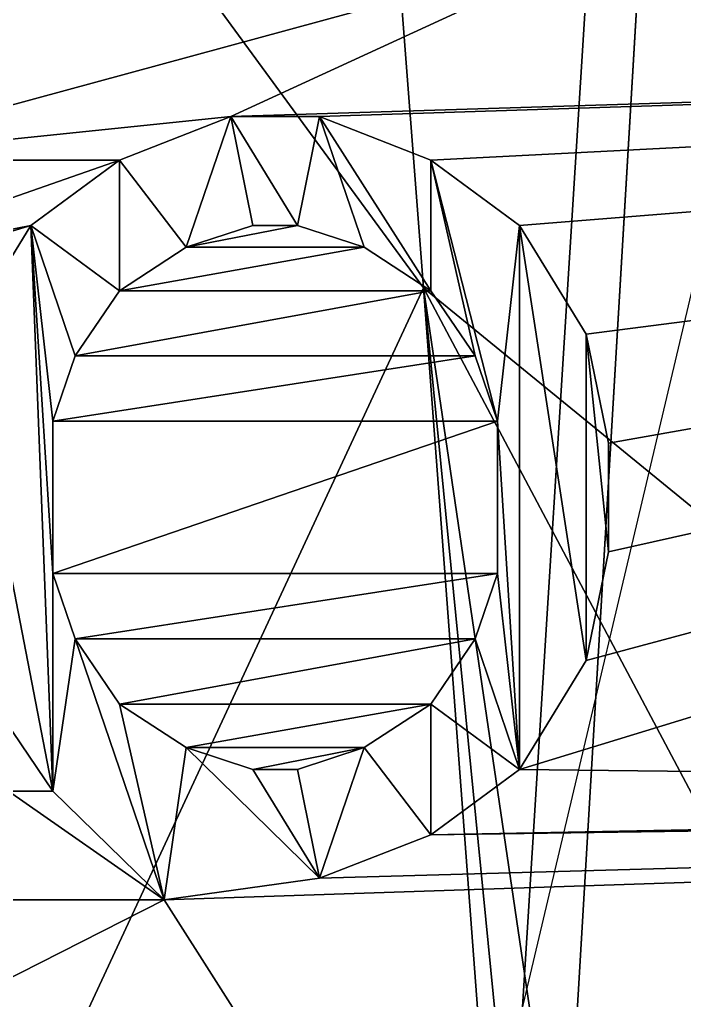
# Model space of a CAD drawing. Header units: millimetres. Extents: x -228 to 228, y -204 to 237.
# Drawn here: x 26.169 to 27.028, y 15.808 to 17.075 of the extents above; entities that cross this region are included whole.
import ezdxf

# ---------------------------------------------------------------- set-up
doc = ezdxf.new("R2010")
doc.units = ezdxf.units.MM
doc.header["$LTSCALE"] = 127.314815
for name, color, linetype in [('2409', 7, 'CONTINUOUS'), ('2574', 7, 'CONTINUOUS'), ('5003', 7, 'CONTINUOUS'), ('5004', 7, 'CONTINUOUS'), ('5322', 7, 'CONTINUOUS'), ('5554', 7, 'CONTINUOUS'), ('5555', 7, 'CONTINUOUS'), ('5556', 7, 'CONTINUOUS'), ('5557', 7, 'CONTINUOUS'), ('5558', 7, 'CONTINUOUS'), ('5559', 7, 'CONTINUOUS'), ('5560', 7, 'CONTINUOUS'), ('5561', 7, 'CONTINUOUS'), ('5562', 7, 'CONTINUOUS'), ('5563', 7, 'CONTINUOUS'), ('5564', 7, 'CONTINUOUS'), ('5565', 7, 'CONTINUOUS'), ('5566', 7, 'CONTINUOUS'), ('5567', 7, 'CONTINUOUS'), ('5568', 7, 'CONTINUOUS'), ('5572', 7, 'CONTINUOUS'), ('5573', 7, 'CONTINUOUS'), ('5584', 7, 'CONTINUOUS'), ('5585', 7, 'CONTINUOUS'), ('5586', 7, 'CONTINUOUS'), ('5587', 7, 'CONTINUOUS'), ('5588', 7, 'CONTINUOUS'), ('5589', 7, 'CONTINUOUS'), ('5590', 7, 'CONTINUOUS'), ('5591', 7, 'CONTINUOUS'), ('5592', 7, 'CONTINUOUS'), ('5593', 7, 'CONTINUOUS'), ('5594', 7, 'CONTINUOUS'), ('5595', 7, 'CONTINUOUS'), ('5596', 7, 'CONTINUOUS'), ('5597', 7, 'CONTINUOUS'), ('5598', 7, 'CONTINUOUS'), ('5599', 7, 'CONTINUOUS'), ('5600', 7, 'CONTINUOUS'), ('5601', 7, 'CONTINUOUS'), ('5602', 7, 'CONTINUOUS'), ('5603', 7, 'CONTINUOUS'), ('5710', 7, 'CONTINUOUS'), ('5711', 7, 'CONTINUOUS'), ('5712', 7, 'CONTINUOUS'), ('6193', 7, 'CONTINUOUS'), ('6251', 7, 'CONTINUOUS'), ('6301', 7, 'CONTINUOUS'), ('6307', 7, 'CONTINUOUS'), ('6309', 7, 'CONTINUOUS'), ('6312', 7, 'CONTINUOUS'), ('6333', 7, 'CONTINUOUS'), ('6336', 7, 'CONTINUOUS'), ('6337', 7, 'CONTINUOUS'), ('6339', 7, 'CONTINUOUS'), ('6340', 7, 'CONTINUOUS'), ('6341', 7, 'CONTINUOUS')]:
    doc.layers.add(name, color=color, linetype=linetype)

msp = doc.modelspace()

# ---------------------------------------------------------------- linework, layer by layer
at = {"layer": '2409', "color": 6, "linetype": 'Continuous'}
msp.add_3dface([(26.3583, 13.8518, 1060.7024), (23.8895, 17.7325, 1059.277), (29.3011, 26.2986, 1062.4014), (26.3583, 13.8518, 1060.7024)], dxfattribs=at)
at = {"layer": '2574', "color": 6, "linetype": 'Continuous'}
msp.add_3dface([(26.8691, 13, 1064.8501), (27.2301, 13, 1083.49), (29.149, 19.4796, 1066.0354), (26.8691, 13, 1064.8501)], dxfattribs=at)
at = {"layer": '5003', "color": 6, "linetype": 'Continuous'}
for points in [[(25.0534, 34.3321, 1039.01), (28.0565, 35.5761, 1039.01), (26, 2.7124, 1039.01), (25.0534, 34.3321, 1039.01)], [(28.0565, 35.5761, 1039.01), (26.5567, 0.7124, 1039.01), (26, 0.7124, 1039.01), (28.0565, 35.5761, 1039.01)], [(28.0565, 35.5761, 1039.01), (26, 0.7124, 1039.01), (26, 2.7124, 1039.01), (28.0565, 35.5761, 1039.01)], [(26.5651, 0.7513, 1039.01), (26.5567, 0.7124, 1039.01), (28.0565, 35.5761, 1039.01), (26.5651, 0.7513, 1039.01)], [(26.5705, 0.791, 1039.01), (26.5651, 0.7513, 1039.01), (28.0565, 35.5761, 1039.01), (26.5705, 0.791, 1039.01)], [(26.5901, 1, 1039.01), (26.5705, 0.791, 1039.01), (28.0565, 35.5761, 1039.01), (26.5901, 1, 1039.01)], [(28.6139, 1, 1039.01), (26.5901, 1, 1039.01), (28.0565, 35.5761, 1039.01), (28.6139, 1, 1039.01)]]:
    msp.add_3dface(points, dxfattribs=at)
at = {"layer": '5004', "color": 6, "linetype": 'Continuous'}
for points in [[(29.9258, 17.0584, 1041.01), (29.8891, 17.2383, 1041.01), (26.93, 17.175, 1041.01), (29.9258, 17.0584, 1041.01)], [(26.93, 17.175, 1041.01), (25.58, 17.175, 1041.01), (25.896, 16.8938, 1041.01), (26.93, 17.175, 1041.01)], [(26.93, 17.175, 1041.01), (25.896, 16.8938, 1041.01), (26.4417, 16.95, 1041.01), (26.93, 17.175, 1041.01)], [(29.9258, 17.0584, 1041.01), (26.93, 17.175, 1041.01), (26.4417, 16.95, 1041.01), (29.9258, 17.0584, 1041.01)], [(26.5566, 16.95, 1041.01), (29.9258, 17.0584, 1041.01), (26.4417, 16.95, 1041.01), (26.5566, 16.95, 1041.01)], [(26.7002, 16.8938, 1041.01), (29.9258, 17.0584, 1041.01), (26.5566, 16.95, 1041.01), (26.7002, 16.8938, 1041.01)], [(26.8151, 16.8094, 1041.01), (29.9258, 17.0584, 1041.01), (26.7002, 16.8938, 1041.01), (26.8151, 16.8094, 1041.01)], [(29.4945, 16.0759, 1041.01), (29.9258, 17.0584, 1041.01), (26.8151, 16.1063, 1041.01), (29.4945, 16.0759, 1041.01)], [(26.8151, 16.1063, 1041.01), (29.9258, 17.0584, 1041.01), (26.9013, 16.2469, 1041.01), (26.8151, 16.1063, 1041.01)], [(26.9013, 16.6687, 1041.01), (29.9258, 17.0584, 1041.01), (26.8151, 16.8094, 1041.01), (26.9013, 16.6687, 1041.01)], [(26.9013, 16.2469, 1041.01), (29.9258, 17.0584, 1041.01), (26.93, 16.3875, 1041.01), (26.9013, 16.2469, 1041.01)], [(26.93, 16.5281, 1041.01), (29.9258, 17.0584, 1041.01), (26.9013, 16.6687, 1041.01), (26.93, 16.5281, 1041.01)], [(26.93, 16.3875, 1041.01), (29.9258, 17.0584, 1041.01), (26.93, 16.5281, 1041.01), (26.93, 16.3875, 1041.01)], [(26.4417, 16.95, 1041.01), (25.896, 16.8938, 1041.01), (26.2981, 16.8938, 1041.01), (26.4417, 16.95, 1041.01)], [(26.2981, 16.8938, 1041.01), (25.896, 16.8938, 1041.01), (25.896, 16.7531, 1041.01), (26.2981, 16.8938, 1041.01)], [(26.1832, 16.8094, 1041.01), (26.2981, 16.8938, 1041.01), (25.896, 16.7531, 1041.01), (26.1832, 16.8094, 1041.01)], [(26.097, 16.6687, 1041.01), (26.1832, 16.8094, 1041.01), (25.8098, 16.6969, 1041.01), (26.097, 16.6687, 1041.01)], [(25.8098, 16.6969, 1041.01), (26.1832, 16.8094, 1041.01), (25.896, 16.7531, 1041.01), (25.8098, 16.6969, 1041.01)], [(26.4704, 16.8094, 1041.01), (26.3843, 16.7812, 1041.01), (26.5279, 16.8094, 1041.01), (26.4704, 16.8094, 1041.01)], [(26.5279, 16.8094, 1041.01), (26.3843, 16.7812, 1041.01), (26.614, 16.7812, 1041.01), (26.5279, 16.8094, 1041.01)], [(26.3843, 16.7812, 1041.01), (26.2981, 16.725, 1041.01), (26.614, 16.7812, 1041.01), (26.3843, 16.7812, 1041.01)], [(26.614, 16.7812, 1041.01), (26.2981, 16.725, 1041.01), (26.7002, 16.725, 1041.01), (26.614, 16.7812, 1041.01)], [(26.2981, 16.725, 1041.01), (26.2406, 16.6406, 1041.01), (26.7002, 16.725, 1041.01), (26.2981, 16.725, 1041.01)], [(26.7002, 16.725, 1041.01), (26.2406, 16.6406, 1041.01), (26.7577, 16.6406, 1041.01), (26.7002, 16.725, 1041.01)], [(26.2406, 16.6406, 1041.01), (26.2119, 16.5563, 1041.01), (26.7577, 16.6406, 1041.01), (26.2406, 16.6406, 1041.01)], [(26.7577, 16.6406, 1041.01), (26.2119, 16.5563, 1041.01), (26.7864, 16.5563, 1041.01), (26.7577, 16.6406, 1041.01)], [(26.2119, 16.5563, 1041.01), (26.2119, 16.3594, 1041.01), (26.7864, 16.5563, 1041.01), (26.2119, 16.5563, 1041.01)], [(26.7864, 16.5563, 1041.01), (26.2119, 16.3594, 1041.01), (26.7864, 16.3594, 1041.01), (26.7864, 16.5563, 1041.01)], [(26.2119, 16.3594, 1041.01), (26.2406, 16.275, 1041.01), (26.7864, 16.3594, 1041.01), (26.2119, 16.3594, 1041.01)], [(26.7864, 16.3594, 1041.01), (26.2406, 16.275, 1041.01), (26.7577, 16.275, 1041.01), (26.7864, 16.3594, 1041.01)], [(42.7955, 13.0402, 1041.01), (33.163, 16.34, 1041.01), (26.93, 15.375, 1041.01), (42.7955, 13.0402, 1041.01)], [(33.163, 16.34, 1041.01), (30.5041, 16.0759, 1041.01), (26.93, 15.5437, 1041.01), (33.163, 16.34, 1041.01)], [(26.93, 15.375, 1041.01), (33.163, 16.34, 1041.01), (26.93, 15.5437, 1041.01), (26.93, 15.375, 1041.01)], [(26.2406, 16.275, 1041.01), (26.2981, 16.1906, 1041.01), (26.7577, 16.275, 1041.01), (26.2406, 16.275, 1041.01)], [(26.7577, 16.275, 1041.01), (26.2981, 16.1906, 1041.01), (26.7002, 16.1906, 1041.01), (26.7577, 16.275, 1041.01)], [(26.2119, 16.0781, 1041.01), (26.097, 16.2469, 1041.01), (26.1545, 16.0781, 1041.01), (26.2119, 16.0781, 1041.01)], [(26.2981, 16.1906, 1041.01), (26.3843, 16.1344, 1041.01), (26.7002, 16.1906, 1041.01), (26.2981, 16.1906, 1041.01)], [(26.7002, 16.1906, 1041.01), (26.3843, 16.1344, 1041.01), (26.614, 16.1344, 1041.01), (26.7002, 16.1906, 1041.01)], [(26.3843, 16.1344, 1041.01), (26.4704, 16.1063, 1041.01), (26.614, 16.1344, 1041.01), (26.3843, 16.1344, 1041.01)], [(26.614, 16.1344, 1041.01), (26.4704, 16.1063, 1041.01), (26.5279, 16.1063, 1041.01), (26.614, 16.1344, 1041.01)], [(26.7002, 16.0219, 1041.01), (29.4945, 16.0759, 1041.01), (26.8151, 16.1063, 1041.01), (26.7002, 16.0219, 1041.01)], [(26.3555, 15.9375, 1041.01), (30.5041, 16.0759, 1041.01), (26.5566, 15.9656, 1041.01), (26.3555, 15.9375, 1041.01)], [(30.5041, 16.0759, 1041.01), (26.3555, 15.9375, 1041.01), (26.4991, 15.7125, 1041.01), (30.5041, 16.0759, 1041.01)], [(26.7289, 15.7125, 1041.01), (30.5041, 16.0759, 1041.01), (26.4991, 15.7125, 1041.01), (26.7289, 15.7125, 1041.01)], [(26.5566, 15.9656, 1041.01), (30.5041, 16.0759, 1041.01), (26.7002, 16.0219, 1041.01), (26.5566, 15.9656, 1041.01)], [(30.5041, 16.0759, 1041.01), (30.3339, 16.0759, 1041.01), (26.7002, 16.0219, 1041.01), (30.5041, 16.0759, 1041.01)], [(29.6647, 16.0759, 1041.01), (29.4945, 16.0759, 1041.01), (26.7002, 16.0219, 1041.01), (29.6647, 16.0759, 1041.01)], [(30.3339, 16.0759, 1041.01), (29.6647, 16.0759, 1041.01), (26.7002, 16.0219, 1041.01), (30.3339, 16.0759, 1041.01)], [(26.93, 15.5437, 1041.01), (30.5041, 16.0759, 1041.01), (26.7289, 15.7125, 1041.01), (26.93, 15.5437, 1041.01)], [(26.3555, 15.9375, 1041.01), (26.1545, 15.9375, 1041.01), (25.58, 15.5437, 1041.01), (26.3555, 15.9375, 1041.01)], [(26.4991, 15.7125, 1041.01), (26.3555, 15.9375, 1041.01), (25.58, 15.5437, 1041.01), (26.4991, 15.7125, 1041.01)]]:
    msp.add_3dface(points, dxfattribs=at)
at = {"layer": '5322', "color": 6, "linetype": 'Continuous'}
for points in [[(26.4417, 16.95, 1041.11), (26.2981, 16.8938, 1041.11), (26.3843, 16.7812, 1041.11), (26.4417, 16.95, 1041.11)], [(26.4704, 16.8094, 1041.11), (26.4417, 16.95, 1041.11), (26.3843, 16.7812, 1041.11), (26.4704, 16.8094, 1041.11)], [(26.5566, 16.95, 1041.11), (26.4417, 16.95, 1041.11), (26.5279, 16.8094, 1041.11), (26.5566, 16.95, 1041.11)], [(26.5279, 16.8094, 1041.11), (26.4417, 16.95, 1041.11), (26.4704, 16.8094, 1041.11), (26.5279, 16.8094, 1041.11)], [(26.614, 16.7812, 1041.11), (26.5566, 16.95, 1041.11), (26.5279, 16.8094, 1041.11), (26.614, 16.7812, 1041.11)], [(26.7002, 16.8938, 1041.11), (26.5566, 16.95, 1041.11), (26.7002, 16.725, 1041.11), (26.7002, 16.8938, 1041.11)], [(26.7002, 16.725, 1041.11), (26.5566, 16.95, 1041.11), (26.614, 16.7812, 1041.11), (26.7002, 16.725, 1041.11)], [(26.2981, 16.8938, 1041.11), (26.1832, 16.8094, 1041.11), (26.2981, 16.725, 1041.11), (26.2981, 16.8938, 1041.11)], [(26.3843, 16.7812, 1041.11), (26.2981, 16.8938, 1041.11), (26.2981, 16.725, 1041.11), (26.3843, 16.7812, 1041.11)], [(26.8151, 16.8094, 1041.11), (26.7002, 16.8938, 1041.11), (26.7864, 16.5563, 1041.11), (26.8151, 16.8094, 1041.11)], [(26.7864, 16.5563, 1041.11), (26.7002, 16.8938, 1041.11), (26.7577, 16.6406, 1041.11), (26.7864, 16.5563, 1041.11)], [(26.7577, 16.6406, 1041.11), (26.7002, 16.8938, 1041.11), (26.7002, 16.725, 1041.11), (26.7577, 16.6406, 1041.11)], [(26.097, 16.6687, 1041.11), (26.2119, 16.0781, 1041.11), (26.1832, 16.8094, 1041.11), (26.097, 16.6687, 1041.11)], [(26.1832, 16.8094, 1041.11), (26.2119, 16.0781, 1041.11), (26.2119, 16.3594, 1041.11), (26.1832, 16.8094, 1041.11)], [(26.2981, 16.725, 1041.11), (26.1832, 16.8094, 1041.11), (26.2406, 16.6406, 1041.11), (26.2981, 16.725, 1041.11)], [(26.2406, 16.6406, 1041.11), (26.1832, 16.8094, 1041.11), (26.2119, 16.5563, 1041.11), (26.2406, 16.6406, 1041.11)], [(26.2119, 16.5563, 1041.11), (26.1832, 16.8094, 1041.11), (26.2119, 16.3594, 1041.11), (26.2119, 16.5563, 1041.11)], [(26.8151, 16.1063, 1041.11), (26.8151, 16.8094, 1041.11), (26.7864, 16.5563, 1041.11), (26.8151, 16.1063, 1041.11)], [(26.9013, 16.6687, 1041.11), (26.8151, 16.8094, 1041.11), (26.9013, 16.2469, 1041.11), (26.9013, 16.6687, 1041.11)], [(26.9013, 16.2469, 1041.11), (26.8151, 16.8094, 1041.11), (26.8151, 16.1063, 1041.11), (26.9013, 16.2469, 1041.11)], [(26.097, 16.2469, 1041.11), (26.2119, 16.0781, 1041.11), (26.097, 16.6687, 1041.11), (26.097, 16.2469, 1041.11)], [(26.93, 16.5281, 1041.11), (26.9013, 16.6687, 1041.11), (26.93, 16.3875, 1041.11), (26.93, 16.5281, 1041.11)], [(26.93, 16.3875, 1041.11), (26.9013, 16.6687, 1041.11), (26.9013, 16.2469, 1041.11), (26.93, 16.3875, 1041.11)], [(26.7864, 16.3594, 1041.11), (26.8151, 16.1063, 1041.11), (26.7864, 16.5563, 1041.11), (26.7864, 16.3594, 1041.11)], [(26.2119, 16.3594, 1041.11), (26.2119, 16.0781, 1041.11), (26.2406, 16.275, 1041.11), (26.2119, 16.3594, 1041.11)], [(26.7577, 16.275, 1041.11), (26.8151, 16.1063, 1041.11), (26.7864, 16.3594, 1041.11), (26.7577, 16.275, 1041.11)], [(26.3555, 15.9375, 1041.11), (26.2406, 16.275, 1041.11), (26.2119, 16.0781, 1041.11), (26.3555, 15.9375, 1041.11)], [(26.2406, 16.275, 1041.11), (26.3555, 15.9375, 1041.11), (26.2981, 16.1906, 1041.11), (26.2406, 16.275, 1041.11)], [(26.7002, 16.1906, 1041.11), (26.8151, 16.1063, 1041.11), (26.7577, 16.275, 1041.11), (26.7002, 16.1906, 1041.11)], [(26.2981, 16.1906, 1041.11), (26.3555, 15.9375, 1041.11), (26.3843, 16.1344, 1041.11), (26.2981, 16.1906, 1041.11)], [(26.614, 16.1344, 1041.11), (26.7002, 16.0219, 1041.11), (26.7002, 16.1906, 1041.11), (26.614, 16.1344, 1041.11)], [(26.7002, 16.0219, 1041.11), (26.8151, 16.1063, 1041.11), (26.7002, 16.1906, 1041.11), (26.7002, 16.0219, 1041.11)], [(26.3555, 15.9375, 1041.11), (26.5566, 15.9656, 1041.11), (26.3843, 16.1344, 1041.11), (26.3555, 15.9375, 1041.11)], [(26.5566, 15.9656, 1041.11), (26.4704, 16.1063, 1041.11), (26.3843, 16.1344, 1041.11), (26.5566, 15.9656, 1041.11)], [(26.5279, 16.1063, 1041.11), (26.5566, 15.9656, 1041.11), (26.614, 16.1344, 1041.11), (26.5279, 16.1063, 1041.11)], [(26.5566, 15.9656, 1041.11), (26.7002, 16.0219, 1041.11), (26.614, 16.1344, 1041.11), (26.5566, 15.9656, 1041.11)], [(26.4704, 16.1063, 1041.11), (26.5566, 15.9656, 1041.11), (26.5279, 16.1063, 1041.11), (26.4704, 16.1063, 1041.11)], [(26.2119, 16.0781, 1041.11), (26.1545, 16.0781, 1041.11), (26.3555, 15.9375, 1041.11), (26.2119, 16.0781, 1041.11)], [(26.3555, 15.9375, 1041.11), (26.1545, 16.0781, 1041.11), (26.1545, 15.9375, 1041.11), (26.3555, 15.9375, 1041.11)]]:
    msp.add_3dface(points, dxfattribs=at)
at = {"layer": '5554', "color": 6, "linetype": 'Continuous'}
for points in [[(26.1545, 15.9375, 1041.01), (26.3555, 15.9375, 1041.01), (26.1545, 15.9375, 1041.11), (26.1545, 15.9375, 1041.01)], [(26.3555, 15.9375, 1041.01), (26.3555, 15.9375, 1041.11), (26.1545, 15.9375, 1041.11), (26.3555, 15.9375, 1041.01)]]:
    msp.add_3dface(points, dxfattribs=at)
at = {"layer": '5555', "color": 6, "linetype": 'Continuous'}
for points in [[(26.3555, 15.9375, 1041.01), (26.5566, 15.9656, 1041.01), (26.3555, 15.9375, 1041.11), (26.3555, 15.9375, 1041.01)], [(26.5566, 15.9656, 1041.01), (26.5566, 15.9656, 1041.11), (26.3555, 15.9375, 1041.11), (26.5566, 15.9656, 1041.01)]]:
    msp.add_3dface(points, dxfattribs=at)
at = {"layer": '5556', "color": 6, "linetype": 'Continuous'}
for points in [[(26.5566, 15.9656, 1041.01), (26.7002, 16.0219, 1041.01), (26.5566, 15.9656, 1041.11), (26.5566, 15.9656, 1041.01)], [(26.7002, 16.0219, 1041.01), (26.7002, 16.0219, 1041.11), (26.5566, 15.9656, 1041.11), (26.7002, 16.0219, 1041.01)]]:
    msp.add_3dface(points, dxfattribs=at)
at = {"layer": '5557', "color": 6, "linetype": 'Continuous'}
for points in [[(26.7002, 16.0219, 1041.01), (26.8151, 16.1063, 1041.01), (26.7002, 16.0219, 1041.11), (26.7002, 16.0219, 1041.01)], [(26.8151, 16.1063, 1041.01), (26.8151, 16.1063, 1041.11), (26.7002, 16.0219, 1041.11), (26.8151, 16.1063, 1041.01)]]:
    msp.add_3dface(points, dxfattribs=at)
at = {"layer": '5558', "color": 6, "linetype": 'Continuous'}
for points in [[(26.8151, 16.1063, 1041.01), (26.9013, 16.2469, 1041.01), (26.8151, 16.1063, 1041.11), (26.8151, 16.1063, 1041.01)], [(26.9013, 16.2469, 1041.01), (26.9013, 16.2469, 1041.11), (26.8151, 16.1063, 1041.11), (26.9013, 16.2469, 1041.01)]]:
    msp.add_3dface(points, dxfattribs=at)
at = {"layer": '5559', "color": 6, "linetype": 'Continuous'}
for points in [[(26.9013, 16.2469, 1041.01), (26.93, 16.3875, 1041.01), (26.9013, 16.2469, 1041.11), (26.9013, 16.2469, 1041.01)], [(26.93, 16.3875, 1041.01), (26.93, 16.3875, 1041.11), (26.9013, 16.2469, 1041.11), (26.93, 16.3875, 1041.01)]]:
    msp.add_3dface(points, dxfattribs=at)
at = {"layer": '5560', "color": 6, "linetype": 'Continuous'}
for points in [[(26.93, 16.3875, 1041.01), (26.93, 16.5281, 1041.01), (26.93, 16.3875, 1041.11), (26.93, 16.3875, 1041.01)], [(26.93, 16.5281, 1041.01), (26.93, 16.5281, 1041.11), (26.93, 16.3875, 1041.11), (26.93, 16.5281, 1041.01)]]:
    msp.add_3dface(points, dxfattribs=at)
at = {"layer": '5561', "color": 6, "linetype": 'Continuous'}
for points in [[(26.93, 16.5281, 1041.01), (26.9013, 16.6687, 1041.01), (26.93, 16.5281, 1041.11), (26.93, 16.5281, 1041.01)], [(26.9013, 16.6687, 1041.01), (26.9013, 16.6687, 1041.11), (26.93, 16.5281, 1041.11), (26.9013, 16.6687, 1041.01)]]:
    msp.add_3dface(points, dxfattribs=at)
at = {"layer": '5562', "color": 6, "linetype": 'Continuous'}
for points in [[(26.9013, 16.6687, 1041.01), (26.8151, 16.8094, 1041.01), (26.9013, 16.6687, 1041.11), (26.9013, 16.6687, 1041.01)], [(26.8151, 16.8094, 1041.01), (26.8151, 16.8094, 1041.11), (26.9013, 16.6687, 1041.11), (26.8151, 16.8094, 1041.01)]]:
    msp.add_3dface(points, dxfattribs=at)
at = {"layer": '5563', "color": 6, "linetype": 'Continuous'}
for points in [[(26.8151, 16.8094, 1041.01), (26.7002, 16.8938, 1041.01), (26.8151, 16.8094, 1041.11), (26.8151, 16.8094, 1041.01)], [(26.7002, 16.8938, 1041.01), (26.7002, 16.8938, 1041.11), (26.8151, 16.8094, 1041.11), (26.7002, 16.8938, 1041.01)]]:
    msp.add_3dface(points, dxfattribs=at)
at = {"layer": '5564', "color": 6, "linetype": 'Continuous'}
for points in [[(26.7002, 16.8938, 1041.01), (26.5566, 16.95, 1041.01), (26.7002, 16.8938, 1041.11), (26.7002, 16.8938, 1041.01)], [(26.5566, 16.95, 1041.01), (26.5566, 16.95, 1041.11), (26.7002, 16.8938, 1041.11), (26.5566, 16.95, 1041.01)]]:
    msp.add_3dface(points, dxfattribs=at)
at = {"layer": '5565', "color": 6, "linetype": 'Continuous'}
for points in [[(26.5566, 16.95, 1041.01), (26.4417, 16.95, 1041.01), (26.5566, 16.95, 1041.11), (26.5566, 16.95, 1041.01)], [(26.4417, 16.95, 1041.01), (26.4417, 16.95, 1041.11), (26.5566, 16.95, 1041.11), (26.4417, 16.95, 1041.01)]]:
    msp.add_3dface(points, dxfattribs=at)
at = {"layer": '5566', "color": 6, "linetype": 'Continuous'}
for points in [[(26.4417, 16.95, 1041.01), (26.2981, 16.8938, 1041.01), (26.4417, 16.95, 1041.11), (26.4417, 16.95, 1041.01)], [(26.2981, 16.8938, 1041.01), (26.2981, 16.8938, 1041.11), (26.4417, 16.95, 1041.11), (26.2981, 16.8938, 1041.01)]]:
    msp.add_3dface(points, dxfattribs=at)
at = {"layer": '5567', "color": 6, "linetype": 'Continuous'}
for points in [[(26.2981, 16.8938, 1041.01), (26.1832, 16.8094, 1041.01), (26.2981, 16.8938, 1041.11), (26.2981, 16.8938, 1041.01)], [(26.1832, 16.8094, 1041.01), (26.1832, 16.8094, 1041.11), (26.2981, 16.8938, 1041.11), (26.1832, 16.8094, 1041.01)]]:
    msp.add_3dface(points, dxfattribs=at)
at = {"layer": '5568', "color": 6, "linetype": 'Continuous'}
for points in [[(26.1832, 16.8094, 1041.01), (26.097, 16.6687, 1041.01), (26.1832, 16.8094, 1041.11), (26.1832, 16.8094, 1041.01)], [(26.097, 16.6687, 1041.01), (26.097, 16.6687, 1041.11), (26.1832, 16.8094, 1041.11), (26.097, 16.6687, 1041.01)]]:
    msp.add_3dface(points, dxfattribs=at)
at = {"layer": '5572', "color": 6, "linetype": 'Continuous'}
for points in [[(26.097, 16.2469, 1041.01), (26.2119, 16.0781, 1041.01), (26.097, 16.2469, 1041.11), (26.097, 16.2469, 1041.01)], [(26.2119, 16.0781, 1041.01), (26.2119, 16.0781, 1041.11), (26.097, 16.2469, 1041.11), (26.2119, 16.0781, 1041.01)]]:
    msp.add_3dface(points, dxfattribs=at)
at = {"layer": '5573', "color": 6, "linetype": 'Continuous'}
for points in [[(26.2119, 16.0781, 1041.01), (26.1545, 16.0781, 1041.01), (26.1545, 16.0781, 1041.11), (26.2119, 16.0781, 1041.01)], [(26.2119, 16.0781, 1041.01), (26.1545, 16.0781, 1041.11), (26.2119, 16.0781, 1041.11), (26.2119, 16.0781, 1041.01)]]:
    msp.add_3dface(points, dxfattribs=at)
at = {"layer": '5584', "color": 6, "linetype": 'Continuous'}
for points in [[(26.4704, 16.1063, 1041.01), (26.3843, 16.1344, 1041.01), (26.3843, 16.1344, 1041.11), (26.4704, 16.1063, 1041.01)], [(26.4704, 16.1063, 1041.11), (26.4704, 16.1063, 1041.01), (26.3843, 16.1344, 1041.11), (26.4704, 16.1063, 1041.11)]]:
    msp.add_3dface(points, dxfattribs=at)
at = {"layer": '5585', "color": 6, "linetype": 'Continuous'}
for points in [[(26.3843, 16.1344, 1041.01), (26.2981, 16.1906, 1041.01), (26.3843, 16.1344, 1041.11), (26.3843, 16.1344, 1041.01)], [(26.2981, 16.1906, 1041.01), (26.2981, 16.1906, 1041.11), (26.3843, 16.1344, 1041.11), (26.2981, 16.1906, 1041.01)]]:
    msp.add_3dface(points, dxfattribs=at)
at = {"layer": '5586', "color": 6, "linetype": 'Continuous'}
for points in [[(26.2981, 16.1906, 1041.01), (26.2406, 16.275, 1041.01), (26.2981, 16.1906, 1041.11), (26.2981, 16.1906, 1041.01)], [(26.2406, 16.275, 1041.01), (26.2406, 16.275, 1041.11), (26.2981, 16.1906, 1041.11), (26.2406, 16.275, 1041.01)]]:
    msp.add_3dface(points, dxfattribs=at)
at = {"layer": '5587', "color": 6, "linetype": 'Continuous'}
for points in [[(26.2406, 16.275, 1041.01), (26.2119, 16.3594, 1041.01), (26.2119, 16.3594, 1041.11), (26.2406, 16.275, 1041.01)], [(26.2406, 16.275, 1041.01), (26.2119, 16.3594, 1041.11), (26.2406, 16.275, 1041.11), (26.2406, 16.275, 1041.01)]]:
    msp.add_3dface(points, dxfattribs=at)
at = {"layer": '5588', "color": 6, "linetype": 'Continuous'}
for points in [[(26.2119, 16.3594, 1041.01), (26.2119, 16.5563, 1041.01), (26.2119, 16.3594, 1041.11), (26.2119, 16.3594, 1041.01)], [(26.2119, 16.5563, 1041.01), (26.2119, 16.5563, 1041.11), (26.2119, 16.3594, 1041.11), (26.2119, 16.5563, 1041.01)]]:
    msp.add_3dface(points, dxfattribs=at)
at = {"layer": '5589', "color": 6, "linetype": 'Continuous'}
for points in [[(26.2119, 16.5563, 1041.01), (26.2406, 16.6406, 1041.01), (26.2406, 16.6406, 1041.11), (26.2119, 16.5563, 1041.01)], [(26.2119, 16.5563, 1041.01), (26.2406, 16.6406, 1041.11), (26.2119, 16.5563, 1041.11), (26.2119, 16.5563, 1041.01)]]:
    msp.add_3dface(points, dxfattribs=at)
at = {"layer": '5590', "color": 6, "linetype": 'Continuous'}
for points in [[(26.2406, 16.6406, 1041.01), (26.2981, 16.725, 1041.01), (26.2406, 16.6406, 1041.11), (26.2406, 16.6406, 1041.01)], [(26.2981, 16.725, 1041.01), (26.2981, 16.725, 1041.11), (26.2406, 16.6406, 1041.11), (26.2981, 16.725, 1041.01)]]:
    msp.add_3dface(points, dxfattribs=at)
at = {"layer": '5591', "color": 6, "linetype": 'Continuous'}
for points in [[(26.2981, 16.725, 1041.01), (26.3843, 16.7812, 1041.01), (26.2981, 16.725, 1041.11), (26.2981, 16.725, 1041.01)], [(26.3843, 16.7812, 1041.01), (26.3843, 16.7812, 1041.11), (26.2981, 16.725, 1041.11), (26.3843, 16.7812, 1041.01)]]:
    msp.add_3dface(points, dxfattribs=at)
at = {"layer": '5592', "color": 6, "linetype": 'Continuous'}
for points in [[(26.3843, 16.7812, 1041.01), (26.4704, 16.8094, 1041.01), (26.4704, 16.8094, 1041.11), (26.3843, 16.7812, 1041.01)], [(26.3843, 16.7812, 1041.01), (26.4704, 16.8094, 1041.11), (26.3843, 16.7812, 1041.11), (26.3843, 16.7812, 1041.01)]]:
    msp.add_3dface(points, dxfattribs=at)
at = {"layer": '5593', "color": 6, "linetype": 'Continuous'}
for points in [[(26.4704, 16.8094, 1041.01), (26.5279, 16.8094, 1041.01), (26.5279, 16.8094, 1041.11), (26.4704, 16.8094, 1041.01)], [(26.4704, 16.8094, 1041.01), (26.5279, 16.8094, 1041.11), (26.4704, 16.8094, 1041.11), (26.4704, 16.8094, 1041.01)]]:
    msp.add_3dface(points, dxfattribs=at)
at = {"layer": '5594', "color": 6, "linetype": 'Continuous'}
for points in [[(26.5279, 16.8094, 1041.01), (26.614, 16.7812, 1041.01), (26.614, 16.7812, 1041.11), (26.5279, 16.8094, 1041.01)], [(26.5279, 16.8094, 1041.01), (26.614, 16.7812, 1041.11), (26.5279, 16.8094, 1041.11), (26.5279, 16.8094, 1041.01)]]:
    msp.add_3dface(points, dxfattribs=at)
at = {"layer": '5595', "color": 6, "linetype": 'Continuous'}
for points in [[(26.614, 16.7812, 1041.01), (26.7002, 16.725, 1041.01), (26.614, 16.7812, 1041.11), (26.614, 16.7812, 1041.01)], [(26.7002, 16.725, 1041.01), (26.7002, 16.725, 1041.11), (26.614, 16.7812, 1041.11), (26.7002, 16.725, 1041.01)]]:
    msp.add_3dface(points, dxfattribs=at)
at = {"layer": '5596', "color": 6, "linetype": 'Continuous'}
for points in [[(26.7002, 16.725, 1041.01), (26.7577, 16.6406, 1041.01), (26.7002, 16.725, 1041.11), (26.7002, 16.725, 1041.01)], [(26.7577, 16.6406, 1041.01), (26.7577, 16.6406, 1041.11), (26.7002, 16.725, 1041.11), (26.7577, 16.6406, 1041.01)]]:
    msp.add_3dface(points, dxfattribs=at)
at = {"layer": '5597', "color": 6, "linetype": 'Continuous'}
for points in [[(26.7577, 16.6406, 1041.01), (26.7864, 16.5563, 1041.01), (26.7864, 16.5563, 1041.11), (26.7577, 16.6406, 1041.01)], [(26.7577, 16.6406, 1041.01), (26.7864, 16.5563, 1041.11), (26.7577, 16.6406, 1041.11), (26.7577, 16.6406, 1041.01)]]:
    msp.add_3dface(points, dxfattribs=at)
at = {"layer": '5598', "color": 6, "linetype": 'Continuous'}
for points in [[(26.7864, 16.5563, 1041.01), (26.7864, 16.3594, 1041.01), (26.7864, 16.5563, 1041.11), (26.7864, 16.5563, 1041.01)], [(26.7864, 16.3594, 1041.01), (26.7864, 16.3594, 1041.11), (26.7864, 16.5563, 1041.11), (26.7864, 16.3594, 1041.01)]]:
    msp.add_3dface(points, dxfattribs=at)
at = {"layer": '5599', "color": 6, "linetype": 'Continuous'}
for points in [[(26.7864, 16.3594, 1041.01), (26.7577, 16.275, 1041.01), (26.7577, 16.275, 1041.11), (26.7864, 16.3594, 1041.01)], [(26.7864, 16.3594, 1041.01), (26.7577, 16.275, 1041.11), (26.7864, 16.3594, 1041.11), (26.7864, 16.3594, 1041.01)]]:
    msp.add_3dface(points, dxfattribs=at)
at = {"layer": '5600', "color": 6, "linetype": 'Continuous'}
for points in [[(26.7577, 16.275, 1041.01), (26.7002, 16.1906, 1041.01), (26.7577, 16.275, 1041.11), (26.7577, 16.275, 1041.01)], [(26.7002, 16.1906, 1041.01), (26.7002, 16.1906, 1041.11), (26.7577, 16.275, 1041.11), (26.7002, 16.1906, 1041.01)]]:
    msp.add_3dface(points, dxfattribs=at)
at = {"layer": '5601', "color": 6, "linetype": 'Continuous'}
for points in [[(26.7002, 16.1906, 1041.01), (26.614, 16.1344, 1041.01), (26.7002, 16.1906, 1041.11), (26.7002, 16.1906, 1041.01)], [(26.614, 16.1344, 1041.01), (26.614, 16.1344, 1041.11), (26.7002, 16.1906, 1041.11), (26.614, 16.1344, 1041.01)]]:
    msp.add_3dface(points, dxfattribs=at)
at = {"layer": '5602', "color": 6, "linetype": 'Continuous'}
for points in [[(26.614, 16.1344, 1041.01), (26.5279, 16.1063, 1041.01), (26.5279, 16.1063, 1041.11), (26.614, 16.1344, 1041.01)], [(26.614, 16.1344, 1041.01), (26.5279, 16.1063, 1041.11), (26.614, 16.1344, 1041.11), (26.614, 16.1344, 1041.01)]]:
    msp.add_3dface(points, dxfattribs=at)
at = {"layer": '5603', "color": 6, "linetype": 'Continuous'}
for points in [[(26.5279, 16.1063, 1041.01), (26.4704, 16.1063, 1041.01), (26.4704, 16.1063, 1041.11), (26.5279, 16.1063, 1041.01)], [(26.5279, 16.1063, 1041.01), (26.4704, 16.1063, 1041.11), (26.5279, 16.1063, 1041.11), (26.5279, 16.1063, 1041.01)]]:
    msp.add_3dface(points, dxfattribs=at)
at = {"layer": '5710', "color": 6, "linetype": 'Continuous'}
msp.add_3dface([(24.0929, 16.5693, 1031.99), (26.4352, 12.4975, 1031.99), (25.496, 12.1558, 1031.99), (24.0929, 16.5693, 1031.99)], dxfattribs=at)
at = {"layer": '5711', "color": 6, "linetype": 'Continuous'}
for points in [[(26.3841, 12.8406, 1034.99), (24.2473, 16.6974, 1032.197), (24.0066, 16.8727, 1034.99), (26.3841, 12.8406, 1034.99)], [(26.6142, 12.5866, 1032.197), (24.2473, 16.6974, 1032.197), (26.3841, 12.8406, 1034.99), (26.6142, 12.5866, 1032.197)]]:
    msp.add_3dface(points, dxfattribs=at)
at = {"layer": '5712', "color": 6, "linetype": 'Continuous'}
for points in [[(24.0929, 16.5693, 1031.99), (22.4831, 18.9196, 1032.0511), (26.9553, 11.6985, 1032.0511), (24.0929, 16.5693, 1031.99)], [(24.2473, 16.6974, 1032.197), (26.6142, 12.5866, 1032.197), (22.4831, 18.9196, 1032.0511), (24.2473, 16.6974, 1032.197)], [(22.4831, 18.9196, 1032.0511), (26.6142, 12.5866, 1032.197), (26.9553, 11.6985, 1032.0511), (22.4831, 18.9196, 1032.0511)], [(26.4352, 12.4975, 1031.99), (24.0929, 16.5693, 1031.99), (26.9553, 11.6985, 1032.0511), (26.4352, 12.4975, 1031.99)]]:
    msp.add_3dface(points, dxfattribs=at)
at = {"layer": '6193', "color": 6, "linetype": 'Continuous'}
for points in [[(26.691, 16.7285, 1036.99), (26.4194, 20.254, 1036.5104), (24.0056, 20.3956, 1036.99), (26.691, 16.7285, 1036.99)], [(30.3051, 13.7772, 1036.5104), (26.4194, 20.254, 1036.5104), (26.691, 16.7285, 1036.99), (30.3051, 13.7772, 1036.5104)], [(28.8207, 12.7129, 1036.99), (30.3051, 13.7772, 1036.5104), (26.691, 16.7285, 1036.99), (28.8207, 12.7129, 1036.99)]]:
    msp.add_3dface(points, dxfattribs=at)
at = {"layer": '6251', "color": 6, "linetype": 'Continuous'}
for points in [[(23.1133, 19.692, 1034.8497), (23.2417, 19.7763, 1034.5074), (27.7594, 12.3053, 1034.8497), (23.1133, 19.692, 1034.8497)], [(23.2417, 19.7763, 1034.5074), (27.9089, 12.3438, 1034.5074), (27.7594, 12.3053, 1034.8497), (23.2417, 19.7763, 1034.5074)], [(23.1133, 19.692, 1034.8497), (27.7594, 12.3053, 1034.8497), (24.5937, 17.2099, 1034.99), (23.1133, 19.692, 1034.8497)], [(24.5937, 17.2099, 1034.99), (27.7594, 12.3053, 1034.8497), (27.0218, 13.071, 1034.99), (24.5937, 17.2099, 1034.99)]]:
    msp.add_3dface(points, dxfattribs=at)
at = {"layer": '6301', "color": 6, "linetype": 'Continuous'}
for points in [[(28.2325, 11.9492, 1030.49), (23.874, 19.2326, 1030.49), (26.6798, 20.2593, 1030.49), (28.2325, 11.9492, 1030.49)], [(30.4938, 13.8701, 1030.49), (28.2325, 11.9492, 1030.49), (26.6798, 20.2593, 1030.49), (30.4938, 13.8701, 1030.49)]]:
    msp.add_3dface(points, dxfattribs=at)
at = {"layer": '6307', "color": 6, "linetype": 'Continuous'}
for points in [[(26.691, 16.7285, 1036.99), (24.0056, 20.3956, 1036.99), (24.8831, 12.8386, 1036.99), (26.691, 16.7285, 1036.99)], [(27.5847, 4.8049, 1036.99), (26.691, 16.7285, 1036.99), (24.8831, 12.8386, 1036.99), (27.5847, 4.8049, 1036.99)], [(28.8207, 12.7129, 1036.99), (26.691, 16.7285, 1036.99), (28.5692, 3.977, 1036.99), (28.8207, 12.7129, 1036.99)], [(28.5692, 3.977, 1036.99), (26.691, 16.7285, 1036.99), (27.926, 4.2114, 1036.99), (28.5692, 3.977, 1036.99)], [(26.691, 16.7285, 1036.99), (27.5847, 4.8049, 1036.99), (27.926, 4.2114, 1036.99), (26.691, 16.7285, 1036.99)]]:
    msp.add_3dface(points, dxfattribs=at)
at = {"layer": '6309', "color": 6, "linetype": 'Continuous'}
for points in [[(26.3841, 12.8406, 1034.99), (24.0066, 16.8727, 1034.99), (24.5937, 17.2099, 1034.99), (26.3841, 12.8406, 1034.99)], [(26.3841, 12.8406, 1034.99), (24.5937, 17.2099, 1034.99), (27.0218, 13.071, 1034.99), (26.3841, 12.8406, 1034.99)]]:
    msp.add_3dface(points, dxfattribs=at)
at = {"layer": '6312', "color": 6, "linetype": 'Continuous'}
for points in [[(27.9089, 12.3438, 1034.5074), (23.2417, 19.7763, 1034.5074), (23.874, 19.2326, 1030.49), (27.9089, 12.3438, 1034.5074)], [(27.9089, 12.3438, 1034.5074), (23.874, 19.2326, 1030.49), (28.2325, 11.9492, 1030.49), (27.9089, 12.3438, 1034.5074)]]:
    msp.add_3dface(points, dxfattribs=at)
at = {"layer": '6333', "color": 6, "linetype": 'Continuous'}
for points in [[(30.3051, 13.7772, 1036.5104), (26.6798, 20.2593, 1030.49), (26.5493, 20.2545, 1033.5468), (30.3051, 13.7772, 1036.5104)], [(30.3051, 13.7772, 1036.5104), (30.4938, 13.8701, 1030.49), (26.6798, 20.2593, 1030.49), (30.3051, 13.7772, 1036.5104)], [(26.4194, 20.254, 1036.5104), (30.3051, 13.7772, 1036.5104), (26.5493, 20.2545, 1033.5468), (26.4194, 20.254, 1036.5104)]]:
    msp.add_3dface(points, dxfattribs=at)
at = {"layer": '6336', "color": 6, "linetype": 'Continuous'}
for points in [[(26.3779, 13.8652, 1031.39), (21.4558, 20.8834, 1031.3318), (21.4051, 20.7331, 1031.39), (26.3779, 13.8652, 1031.39)], [(26.8366, 13.2772, 1031.3314), (21.569, 20.8513, 1031.19), (21.4558, 20.8834, 1031.3318), (26.8366, 13.2772, 1031.3314)], [(26.8366, 13.2772, 1031.3314), (21.4558, 20.8834, 1031.3318), (26.3779, 13.8652, 1031.39), (26.8366, 13.2772, 1031.3314)], [(26.5659, 13.9374, 1031.19), (21.569, 20.8513, 1031.19), (26.8366, 13.2772, 1031.3314), (26.5659, 13.9374, 1031.19)]]:
    msp.add_3dface(points, dxfattribs=at)
at = {"layer": '6337', "color": 6, "linetype": 'Continuous'}
msp.add_3dface([(25.0286, 16.1743, 1022.39), (25.5649, 15.5861, 1022.4486), (28.6771, 8.1033, 1022.39), (25.0286, 16.1743, 1022.39)], dxfattribs=at)
at = {"layer": '6339', "color": 6, "linetype": 'Continuous'}
for points in [[(21.569, 20.8513, 1031.19), (26.5659, 13.9374, 1031.19), (22.0336, 20.3598, 1030.2811), (21.569, 20.8513, 1031.19)], [(22.0336, 20.3598, 1030.2811), (26.5659, 13.9374, 1031.19), (22.169, 20.2123, 1029.39), (22.0336, 20.3598, 1030.2811)], [(26.5659, 13.9374, 1031.19), (25.7774, 15.3468, 1022.59), (22.169, 20.2123, 1025.39), (26.5659, 13.9374, 1031.19)], [(22.169, 20.2123, 1029.39), (26.5659, 13.9374, 1031.19), (22.169, 20.2123, 1025.39), (22.169, 20.2123, 1029.39)]]:
    msp.add_3dface(points, dxfattribs=at)
at = {"layer": '6340', "color": 6, "linetype": 'Continuous'}
msp.add_3dface([(25.0286, 16.1743, 1022.39), (28.6771, 8.1033, 1022.39), (-0.68, 11.9807, 1022.39), (25.0286, 16.1743, 1022.39)], dxfattribs=at)
at = {"layer": '6341', "color": 6, "linetype": 'Continuous'}
msp.add_3dface([(-26.5718, 13.49, 1031.39), (26.3779, 13.8652, 1031.39), (21.4051, 20.7331, 1031.39), (-26.5718, 13.49, 1031.39)], dxfattribs=at)

doc.saveas('drawing.dxf')
